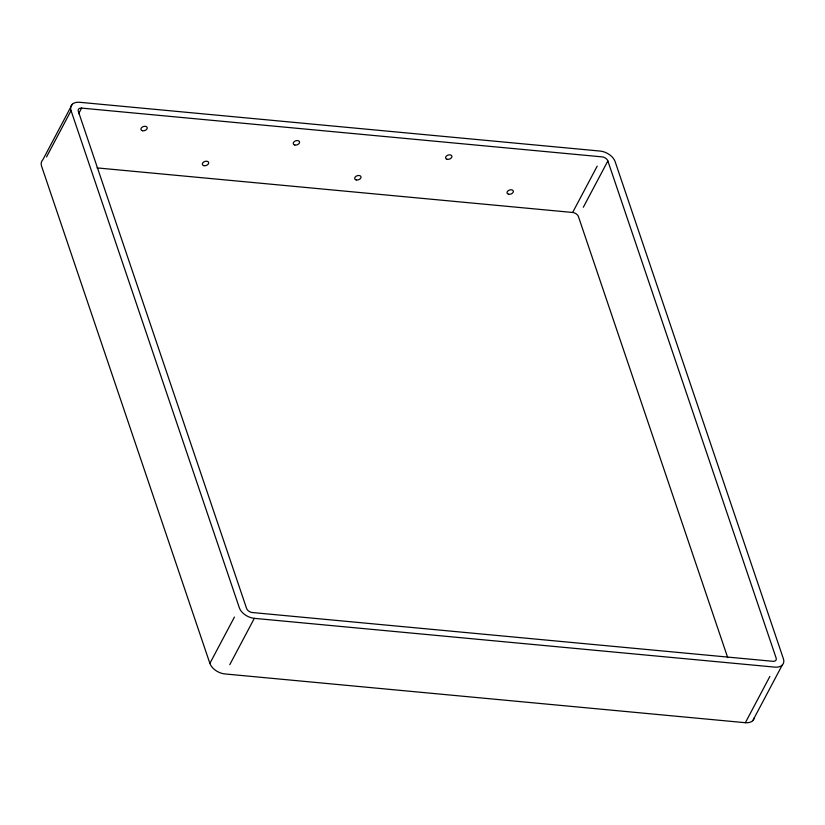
<?xml version="1.0" encoding="UTF-8"?>
<svg xmlns="http://www.w3.org/2000/svg" width="825" height="825" viewBox="0 0 825 825"><rect width="100%" height="100%" fill="white"/><g stroke="black" fill="none" stroke-linecap="round" stroke-linejoin="round"><path stroke-width="1.24" d="M72.249 104.27L42.787 159.864A13.118 8.219 27.9 0 0 41.601 166.217L209.88 663.382A13.118 8.219 27.9 0 0 224.864 673.932L745.357 722.71A13.118 8.219 27.9 0 0 754.287 717.771M46.509 156.956L71.063 110.633A13.118 8.219 27.9 0 1 79.643 102.29L600.136 151.068A13.118 8.219 27.9 0 1 615.12 161.618L783.399 658.783A13.118 8.219 27.9 0 1 774.809 667.126L254.327 618.348A13.118 8.219 27.9 0 1 239.343 607.798L71.063 110.633M78.622 113.747L81.613 108.106L602.106 156.874A5.043 3.166 27.9 0 1 607.87 160.937L776.15 658.102A5.043 3.166 27.9 0 1 772.839 661.31L252.357 612.532A5.043 3.166 27.9 0 1 246.593 608.468L78.313 111.313A5.043 3.166 27.9 0 1 81.613 108.106M209.88 663.382L234.434 617.059M229.773 664.672L254.327 618.348M97.03 167.898L572.643 212.468L597.197 166.145M583.316 207.261L607.87 160.937M745.357 722.71L769.9 676.387M752.751 720.73L782.213 665.136M727.712 657.638L578.408 216.532A5.043 3.166 27.9 0 0 572.643 212.468M508.571 194.226A3.279 2.135 -18.7 0 0 513.367 191.452A3.279 2.135 -18.7 0 0 508.623 190.41A3.279 2.135 -18.7 0 0 508.571 194.226M447.129 159.287A3.279 2.135 -18.7 0 0 451.925 156.523A3.279 2.135 -18.7 0 0 447.181 155.471A3.279 2.135 -18.7 0 0 447.129 159.287M356.235 179.943A3.279 2.135 -18.7 0 0 361.03 177.179A3.279 2.135 -18.7 0 0 356.287 176.127A3.279 2.135 -18.7 0 0 356.235 179.943M294.793 145.014A3.279 2.135 -18.7 0 0 299.588 142.24A3.279 2.135 -18.7 0 0 294.845 141.199A3.279 2.135 -18.7 0 0 294.793 145.014M203.899 165.67A3.279 2.135 -18.7 0 0 208.694 162.896A3.279 2.135 -18.7 0 0 203.95 161.855A3.279 2.135 -18.7 0 0 203.899 165.67M142.457 130.732A3.279 2.135 -18.7 0 0 147.252 127.968A3.279 2.135 -18.7 0 0 142.508 126.926A3.279 2.135 -18.7 0 0 142.457 130.732"/></g></svg>
